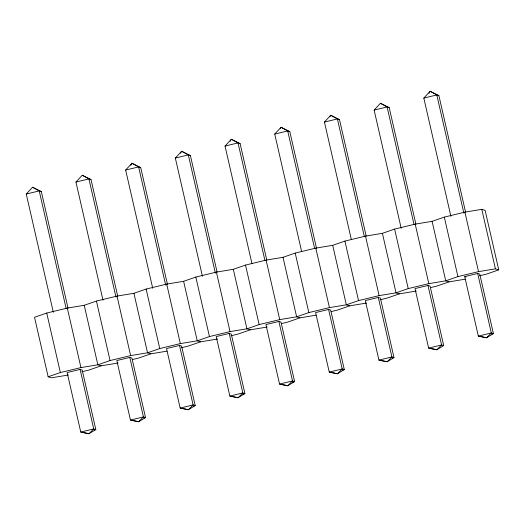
<?xml version="1.0" encoding="UTF-8"?>
<svg xmlns="http://www.w3.org/2000/svg" width="525" height="525" viewBox="0 0 525 525"><rect width="100%" height="100%" fill="white"/><g stroke="black" fill="none" stroke-linecap="round" stroke-linejoin="round"><path stroke-width="0.79" d="M130.797 165.277L131.946 163.242L140.707 167.56L167.416 284.169M180.495 153.28L181.637 151.246L190.404 155.571L217.114 272.18M230.193 141.284L231.335 139.256L240.102 143.574L266.805 260.183M280.271 128.618L281.033 127.26L289.8 131.585L316.503 248.187M329.963 116.622L330.73 115.27L339.491 119.588L366.201 236.198M428.977 93.312L430.126 91.278L438.887 95.603L465.596 212.212M53.32 312.244L26.25 194.04L32.55 187.228L41.311 191.553L68.02 308.155M103.018 300.248L75.948 182.044L82.248 175.238L91.009 179.557L117.718 296.166M152.716 288.258L125.646 170.054L131.946 163.242L138.613 166.924L140.707 167.56M202.414 276.262L175.343 158.058L181.637 151.246L188.311 154.928L190.404 155.571M251.928 263.471L225.035 146.062L231.335 139.256L238.009 142.931L240.102 143.574M301.626 251.475L274.733 134.072L281.033 127.26L287.7 130.942L289.8 131.585M351.323 239.485L324.43 122.076L330.73 115.27L337.398 118.945L339.491 119.588M401.198 228.29L374.128 110.086L380.428 103.274L389.189 107.592L415.898 224.201M450.896 216.293L423.826 98.09L430.126 91.278L436.793 94.959L438.887 95.603M443.704 345.601L436.859 349.762L428.636 348.088L415.012 288.586L427.98 285.462L430.073 286.099L443.704 345.601L441.61 344.964L428.636 348.088L436.859 349.762L441.61 344.964L427.98 285.462M479.417 275.815L486.544 274.096L498.75 269.863L485.12 210.361L481.799 209.344L464.887 212.133L444.308 217.101L432.101 221.34L415.196 224.129L394.61 229.097L382.403 233.33L365.498 236.125L344.912 241.093L332.706 245.326L315.801 248.115L295.214 253.083L283.008 257.316L266.103 260.111L245.516 265.079L233.317 269.312L216.405 272.101L195.818 277.069L183.619 281.308L166.707 284.097L146.127 289.065L133.921 293.298L117.016 296.093L96.429 301.061L84.223 305.294L67.318 308.083L46.732 313.051L34.525 317.284L48.156 376.786L51.476 377.81L68.388 375.014M48.156 376.786L60.362 372.553L80.942 367.585L97.853 364.796L110.053 360.563L130.64 355.596L147.545 352.8L159.751 348.567L180.338 343.599L197.243 340.81L209.449 336.571L230.035 331.603L246.94 328.814L259.147 324.581L279.733 319.613L296.638 316.818L308.844 312.585L329.431 307.617L346.336 304.828L358.542 300.595L379.122 295.627L396.034 292.832L408.233 288.599L428.82 283.631L445.732 280.836L457.931 276.603L478.518 271.635L495.423 268.846L498.75 269.863M118.086 363.018L101.174 365.813L88.974 370.046L81.847 371.766M166.976 351.159L150.872 353.817L138.666 358.05L132.333 359.579M217.475 339.032L200.57 341.827L188.363 346.06L181.237 347.78M267.173 327.042L250.268 329.831L238.061 334.064L230.934 335.783M316.063 315.177L299.965 317.835L287.759 322.074L281.426 323.597M366.568 303.05L349.657 305.845L337.457 310.078L331.124 311.607M416.266 291.06L399.354 293.849L387.155 298.082L380.028 299.801M465.157 279.195L449.052 281.859L436.846 286.092L430.513 287.621M26.25 194.04L39.218 190.91L41.311 191.553M75.948 182.044L88.915 178.913L91.009 179.557M125.646 170.054L138.613 166.924L165.683 285.127M175.343 158.058L188.311 154.928L215.381 273.131M225.035 146.062L238.009 142.931L264.895 260.341M274.733 134.072L287.7 130.942L314.593 248.345M324.43 122.076L337.398 118.945L364.291 236.355M374.128 110.086L387.096 106.956L389.189 107.592M423.826 98.09L436.793 94.959L463.864 213.163M80.102 369.416L67.134 372.547L80.758 432.049L88.981 433.722L95.826 429.562L82.195 370.059L80.102 369.416L93.732 428.918L88.981 433.722L80.758 432.049L93.732 428.918L95.826 429.562L94.297 429.929M129.8 357.42L116.832 360.55L130.456 420.053L138.679 421.726L145.523 417.565L131.893 358.063L129.8 357.42L143.43 416.922L138.679 421.726L130.456 420.053L143.43 416.922L145.523 417.565L143.994 417.933M179.498 345.43L166.53 348.554L180.154 408.056L188.377 409.73L195.221 405.569L181.591 346.067L179.498 345.43L193.121 404.933L188.377 409.73L180.154 408.056L193.121 404.933L195.221 405.569L193.692 405.937M229.195 333.434L216.221 336.564L229.852 396.067L238.074 397.74L244.912 393.579L231.289 334.077L229.195 333.434L242.819 392.936L238.074 397.74L229.852 396.067L242.819 392.936L244.912 393.579L242.629 394.131M278.887 321.438L265.919 324.568L279.549 384.07L287.772 385.744L294.61 381.583L280.987 322.081L278.887 321.438L292.517 380.94L287.772 385.744L279.549 384.07L292.517 380.94L294.61 381.583L292.32 382.134M328.584 309.448L315.617 312.578L329.247 372.081L337.463 373.754L344.308 369.587L330.678 310.091L328.584 309.448L342.215 368.95L337.463 373.754L329.247 372.081L342.215 368.95L344.308 369.587L342.786 369.961M378.282 297.452L365.315 300.582L378.938 360.084L387.161 361.758L394.006 357.597L380.376 298.095L378.282 297.452L391.913 356.954L387.161 361.758L378.938 360.084L391.913 356.954L394.006 357.597L392.477 357.965M464.71 276.596L477.678 273.466L479.771 274.109L493.402 333.611L486.557 337.772L478.334 336.098L464.71 276.596L466.102 277.023M82.858 432.685L84.381 432.318M381.038 360.727L382.561 360.36M491.873 333.979L493.402 333.611L491.302 332.968L478.334 336.098L486.557 337.772L491.302 332.968L477.678 273.466M449.052 281.859L445.732 280.836L432.101 221.34M399.354 293.849L396.034 292.832L382.403 233.33M349.657 305.845L346.336 304.828L332.706 245.326M299.965 317.835L296.638 316.818L283.008 257.316M250.268 329.831L246.94 328.814L233.317 269.312M200.57 341.827L197.243 340.81L183.619 281.308M150.872 353.817L147.545 352.8L133.921 293.298M101.174 365.813L97.853 364.796L84.223 305.294M380.428 103.274L387.096 106.956L413.989 224.359M82.248 175.238L88.915 178.913L115.986 297.117M32.55 187.228L39.218 190.91L66.111 308.313M481.799 209.344L495.423 268.846M464.887 212.133L478.518 271.635M444.308 217.101L457.931 276.603M415.196 224.129L428.82 283.631M394.61 229.097L408.233 288.599M365.498 236.125L379.122 295.627M344.912 241.093L358.542 300.595M315.801 248.115L329.431 307.617M295.214 253.083L308.844 312.585M266.103 260.111L279.733 319.613M245.516 265.079L259.147 324.581M216.405 272.101L230.035 331.603M195.818 277.069L209.449 336.571M166.707 284.097L180.338 343.599M146.127 289.065L159.751 348.567M117.016 296.093L130.64 355.596M96.429 301.061L110.053 360.563M67.318 308.083L80.942 367.585M46.732 313.051L60.362 372.553"/></g></svg>
